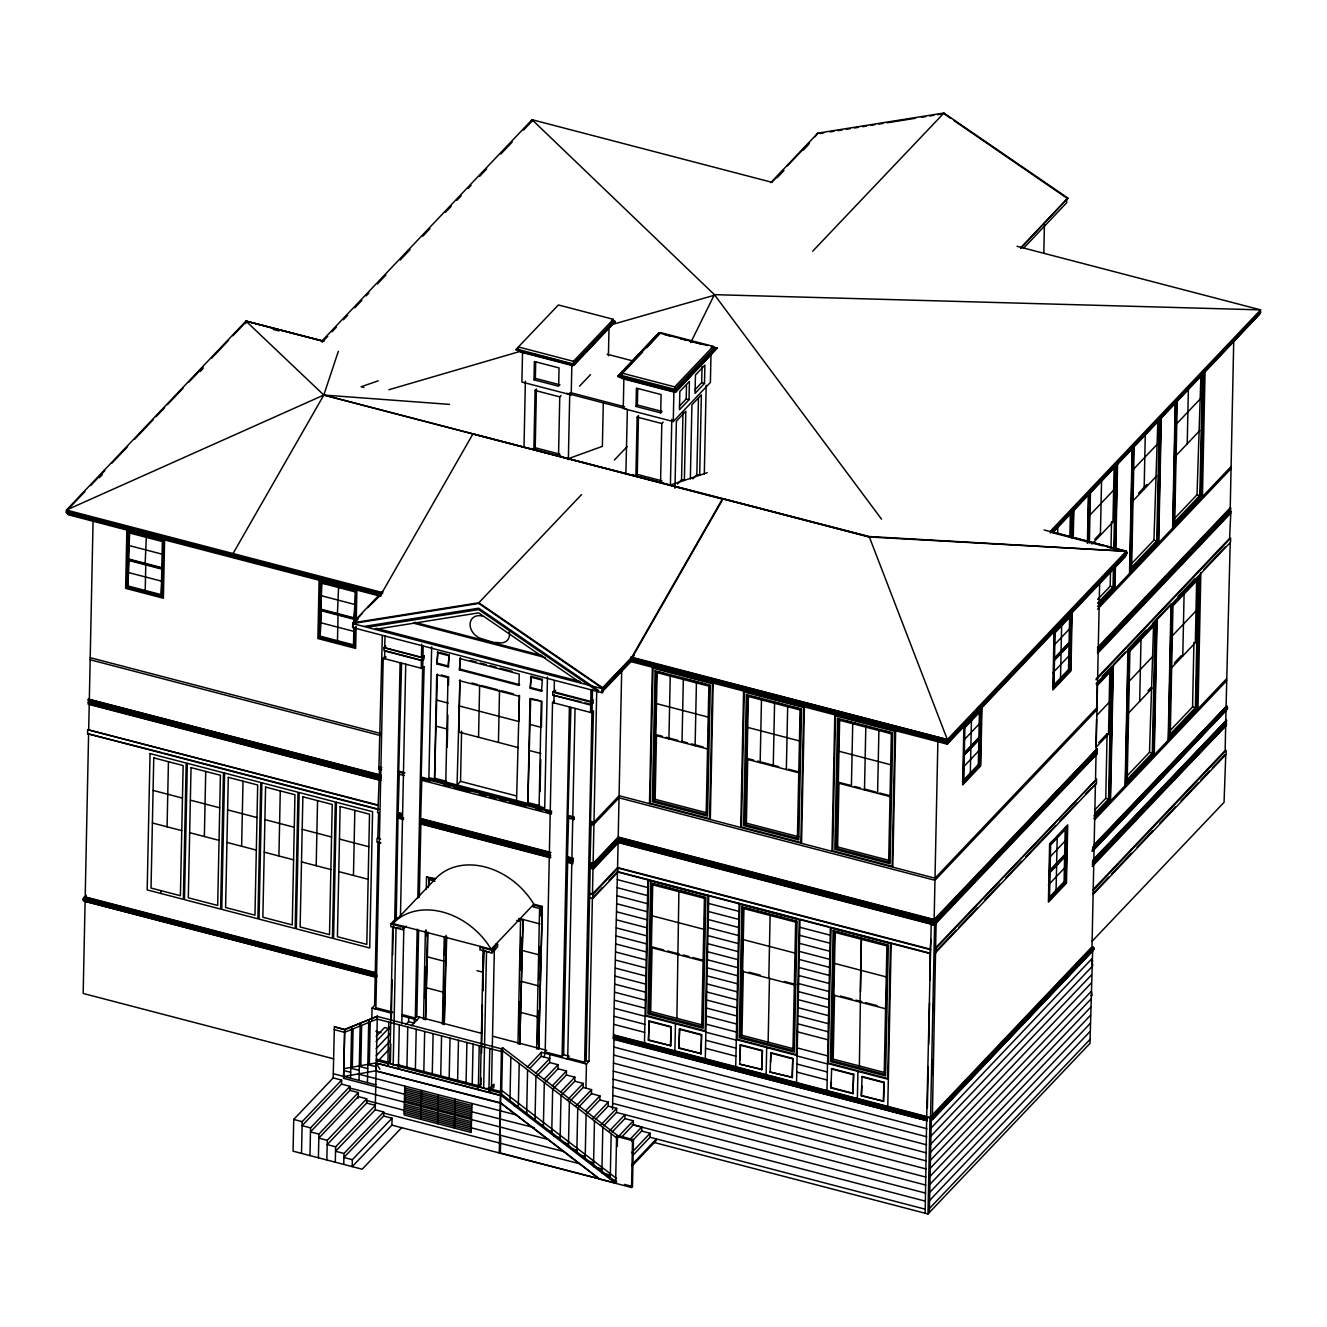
<?xml version="1.0" encoding="UTF-8"?>
<svg xmlns="http://www.w3.org/2000/svg" width="1327" height="1327" viewBox="0 0 1327 1327"><rect width="100%" height="100%" fill="white"/><g stroke="black" fill="none" stroke-linecap="round" stroke-linejoin="round"><path stroke-width="1.5" d="M676.886 1018.323L678.91 890.765M859.365 1065.946L860.377 1002.167M860.543 991.883L861.389 938.388L853.908 936.447M632.697 656.268L602.74 687.817L602.624 692.843L352.617 627.571L352.717 622.844L382.674 591.311M1020.762 248.365L1067.853 198.088L943.945 113.027L817.83 133.131L815.043 136.747M66.383 511.111L381.396 593.335L381.38 594.678L66.35 512.438L66.383 511.111L84.878 491.62M380.069 595.292L67.412 513.682L67.445 512.338L66.35 512.438M68.324 513.416L68.291 514.76L380.783 596.321M376.968 976.639L83.054 899.922L86.255 895.244M375.325 977.12L84.065 901.083L84.099 899.756M84.132 898.412L84.497 896.704L375.757 972.741M378.029 809.52L87.582 733.698L87.665 729.668L378.427 805.124M380.65 780.525L88.196 704.189L88.229 702.514L380.998 778.485M380.716 777.207L88.262 700.855L88.295 699.163L381.081 775.134M85.11 900.917L83.17 993.459L333.575 1058.813M85.193 896.903L88.61 733.532M88.693 729.502L89.241 704.023L380.965 780.176M89.274 702.348L89.307 700.689M89.34 698.997L93.072 521.096M127.873 586.849L129.001 532.84L162.375 541.549L161.231 595.558L127.873 586.849L129.101 559.662L162.458 568.371L161.231 595.558M162.558 563.992L161.794 568.553L128.437 559.845L129.681 532.127M145.224 590.498L145.788 564.025L145.107 564.721M146.368 536.49L145.124 564.207M160.832 893.469L160.882 890.633M164.415 721.954L164.498 718.604M167.086 826.804L168.446 761.715M204.358 836.524L205.718 771.435M245.694 323.606L245.727 322.262L232.922 335.748M241.63 846.261L243.007 781.172M278.919 855.981L280.279 790.892M375.242 1109.787L383.702 1111.993L343.992 1153.462L335.532 1151.255L375.242 1109.787L377.332 1016.25L344.705 1029.503L334.371 1026.799L333.177 1077.906L293.731 1119.441L293.068 1151.172L362.188 1169.22L401.65 1127.685M301.511 1153.379L302.174 1121.647L341.62 1080.112L333.177 1077.906M353.878 627.422L353.496 645.751L320.139 637.026L321.267 583.034L327.504 583.764M309.971 1155.585L310.551 1127.867L349.996 1086.332L341.537 1084.126L302.092 1125.661L310.551 1127.867M316.191 865.718L317.551 800.629M320.139 637.026L321.366 609.856L354.724 618.564L354.657 622.263M354.989 606.456L354.06 618.747L320.703 610.038L321.947 582.321M318.414 1157.791L318.911 1134.104L358.356 1092.569L349.913 1090.363L310.452 1131.898L318.911 1134.104M337.489 640.676L338.053 614.202L337.373 614.915M326.857 1159.997L327.271 1140.324L366.716 1098.789L358.273 1096.583L318.828 1138.118L327.271 1140.324M335.3 1162.203L335.631 1146.81L375.342 1105.341L366.634 1103.069L327.188 1144.604L335.631 1146.81M341.537 1084.126L341.62 1080.112M404.602 1094.244L343.527 1078.304L344.705 1029.503L343.71 1076.446M353.413 627.787L352.667 624.901L358.141 619.145M353.977 623.342L355.304 591.029M354.292 639.249L354.541 627.82M343.759 1164.409L343.992 1153.462M355.055 627.074L354.641 647.161L318.944 637.839L320.122 581.624L355.818 590.93L355.188 621.053M356.117 626.344L355.653 648.405L317.899 638.552L319.11 580.363L356.863 590.216L356.2 622.33M353.463 875.455L354.84 810.366M349.913 1090.363L349.996 1086.332M350.544 1078.221L351.638 1026.683M352.285 1067.173L353.082 1028.84M352.352 1159.682L352.202 1166.615L391.913 1125.147L392.062 1118.213L383.619 1116.024L343.892 1157.476L352.352 1159.682L392.062 1118.213M358.24 1098.325L358.356 1092.569M359.003 1080.427L360.198 1023.217M360.811 1065.647L361.641 1025.356M366.634 1103.069L366.716 1098.789M367.446 1082.633L368.757 1019.733M369.337 1064.121L370.216 1021.89M371.792 1020.413L372.058 1008.089L374.596 1005.418L378.013 842.048L380.832 842.778M381.695 769.743L378.875 769.013L382.325 635.733M374.877 1008.819L375.889 1007.757L383.204 658.325L384.73 656.732L386.124 657.097M385.825 645.967L384.067 647.825L384.001 650.761L422.285 660.746L424.059 658.889L424.109 655.953L421.455 657.263L421.721 644.093M391.913 1125.147L599.539 1178.907L500.661 1102.837L375.889 1070.939L376.055 1063.06L500.495 1095.322M384.614 658.69L384.78 650.628L422.533 660.481M384.598 647.974L385.095 635.782M383.619 1116.024L383.702 1111.993M387.849 1065.913L388.761 1022.105M397.967 918.251L396.557 917.886L390.818 923.924L390.768 926.611L402.728 929.729L406.178 926.113M389.873 1062.098L392.692 927.523M399.029 1064.47A5.855 3.002 1.2 0 1 391.896 1064.171A5.855 3.002 1.2 0 1 390.437 1060.572L390.785 1044.017M391.299 1019.169L392.128 979.84M392.643 954.992L393.256 926.014M394.683 921.187L400.107 662.737M404.271 775.582L398.631 774.105L401.583 663.168M403.64 819.505L398 818.046L398.415 814.33L402.164 815.309M401.832 815.674L398.067 814.695L399.261 773.442L398.631 774.105M393.19 1064.619L396.043 927.988L393.737 926.943M396.242 918.234L398 818.046M400.455 916.459L405.73 664.197M398.399 1068.683L399.327 1024.859M402.728 929.729L403.458 926.346M401.816 1023.996L403.806 928.767M404.768 1086.183L404.154 1114.962L471.218 1132.478L471.815 1103.699M406.941 1067.09L407.771 1027.065M405.763 1024.626L408.583 1021.657L408.666 1017.643M421.389 660.183L421.223 668.244L422.732 666.652L422.915 658.59M422.285 660.746L422.334 657.827L424.109 655.953M417.176 929.132L415.301 1018.041L402.164 1014.608M417.823 898.114L422.633 668.609L424.142 667.017L422.732 666.652M422.965 655.654L423.164 646.249M545.696 811.66L551.684 813.219L550.97 813.982L421.074 780.077L424.142 667.017M415.384 1069.297L416.214 1029.271M550.423 857.823L420.526 823.918L420.593 820.567L550.489 854.472M420.593 820.567L421.787 779.314L421.074 780.077M408.583 1021.657L414.206 1023.134L414.289 1019.103L416.827 1016.449L418.635 930.26M419.315 897.434L420.875 823.569L550.755 857.474M420.924 1119.341L421.522 1090.562M428.04 932.101L425.552 1019.6L423.545 1019.086L425.403 930.592M426.266 889.438L426.514 877.081L435.638 878.59A66.433 51.72 43.5 0 1 533.852 904.218L542.312 906.424L538.662 1049.126L536.655 1048.612L539.591 908.514L533.139 906.839L533.819 906.125M431.657 646.83L428.903 777.639L544.717 807.861L547.47 677.069M424.657 997.788L425.303 966.919M425.95 936.049L426.067 929.879M423.827 1071.503L424.673 1031.477M425.552 1019.6L427.377 932.815M428.322 887.564L429.168 878.806L429.036 884.844M436.948 663.964L437.86 651.972L436.948 663.964L448.211 666.9L449.123 654.908L448.211 666.9M435.223 778.402L446.486 781.338L445.806 782.051L447.995 677.682L436.732 674.746L434.543 779.115L437.396 674.033M432.27 1073.709L433.116 1033.683M437.694 1123.72L438.292 1094.941M447.199 747.217L447.863 715.104M448.493 684.997L448.659 676.969L441.161 675.012M440.73 1075.915L441.559 1035.889M444.263 937.227L442.455 1024.013L444.23 1024.477L446.718 936.713M443.201 1019.169L443.898 986.11M444.545 955.108L444.943 936.514M444.23 1024.477L446.088 935.353M449.173 1078.121L450.019 1038.096M518.326 747.615L458.843 732.089L459.938 679.905L457.069 784.987L460.535 781.354L461.58 731.16M459.474 669.853L460.386 657.86L459.474 669.853L518.973 685.379L519.653 684.666L460.154 669.14M454.448 1128.099L455.061 1099.32M457.616 1080.327L458.462 1040.302M466.076 1082.533L466.905 1042.508M478.549 737.231L479.644 685.047M472.23 1084.142L473.075 1044.117M480.556 946.466L479.827 949.85L491.803 952.985L497.525 946.931L497.592 944.26L496.182 943.895M478.317 1089.533L479.229 1045.726M480.341 1085.702L483.21 949.07M482.381 1004.854L481.767 1033.401L444.893 1023.764M482.68 990.589L483.824 950.149M489.796 1048.479L488.883 1092.287L493.943 1086.962L493.992 1084.275L488.933 1089.616L478.367 1086.846L480.905 1084.192L481.037 1077.972M481.552 1053.14L482.381 1013.795M482.862 991.037L483.675 951.691M483.658 1088.223L486.511 951.608L484.554 950.762M491.803 952.985L491.853 950.298L497.592 944.26M498.438 742.423L499.533 690.239M491.471 1086.946L494.324 950.314A5.855 3.002 1.2 0 0 494.573 948.025M502.568 1047.667L501.589 1094.161L616.541 1182.34L615.612 1183.319L500.661 1095.14L500.495 1103.019L599.373 1179.073L631.536 1187.483L632.465 1186.504L633.443 1139.644L617.519 1135.481L502.568 1047.667L501.473 1048.828L499.284 1153.18L500.379 1152.018L500.677 1137.521M500.661 1102.837L499.615 1152.815L615.778 1183.137M520.499 350.66L520.466 352.003L572.601 365.605L580.861 356.913M522.556 351.655L521.909 382.043L571.224 394.915L571.854 364.527M509.95 1100.581L510.862 1057.088M516.568 800.513L519.421 695.431L518.874 721.523L459.391 705.997M518.973 685.379L519.205 674.099L459.723 658.557M523.999 447.232L525.376 381.181M518.824 1034.728L519.52 1001.57M520.167 970.468L520.864 937.31M518.31 1107L519.222 1063.474M519.753 1044.2L523.02 919.495L519.753 1044.2L517.978 1043.735L520.532 921.436L516.651 920.424M534.001 379.804L534.383 361.491L559.049 367.927L558.667 386.24L534.001 379.804L535.345 378.394L535.693 361.956M535.096 390.453L533.869 449.173L535.212 447.746L536.44 389.043L535.096 390.453L559.762 396.889L561.105 395.479M530.02 699.08L527.831 803.465L530.684 698.384L530.02 699.08L541.947 701.319L541.399 727.412L530.137 724.476M530.236 688.315L531.148 676.322L542.411 679.258L541.499 691.251L530.236 688.315L531.148 676.322M526.67 1113.403L527.582 1069.861M539.094 806.401L541.283 702.033M540.056 791.638L540.736 759.525M535.03 1119.822L535.942 1076.247M537.418 1043.768L538.098 1010.693M538.745 979.708L539.442 946.632M540.089 915.862L540.255 907.817M538.662 1049.126L542.312 906.424M529.921 1068.268L541.283 1056.309L541.383 1052.278L586.434 1064.038L588.956 1061.368L592.389 897.997L602.143 887.73M544.103 1057.038L545.198 1051.946L552.53 702.514L554.039 700.921M543.39 1126.225L544.302 1082.633M591.013 689.526L590.764 701.452L592.987 700.042L592.937 702.962L590.913 705.101L552.712 695.132L552.778 692.196L555.681 690.289L554.155 691.898L554.404 680.602M550.97 813.982L551.02 811.892L421.123 777.987M559.762 396.889L558.534 455.609L559.878 454.199L535.212 447.746M553.923 702.879L554.105 694.834M536.871 1075.998L549.66 1062.529L549.826 1054.484M551.75 1132.644L552.662 1089.019M568.354 459.59L569.764 392.792M545.231 1082.218L558.02 1068.766L558.103 1064.735L549.66 1062.529M572.601 365.605L572.617 364.261M573.446 361.326L518.492 346.977L518.409 351.008L573.364 365.34L573.446 361.326L613.339 319.309L558.402 304.961L515.656 349.814L574.11 365.074L615.38 321.516L611.482 320.487L615.38 321.648M560.11 1139.064L561.022 1095.405M569.416 706.926L562.101 1056.358L545.198 1051.946M574.209 819.107L567.906 818.344L570.892 707.374M572.949 863.711L567.326 862.235L567.359 860.559L567.724 858.536L573.364 859.996M573.032 860.36L567.392 858.884L568.586 817.631L567.906 818.344M561.089 1057.42L563.627 1054.766L567.657 861.886L571.406 862.865M553.591 1088.455L566.38 1074.986L566.463 1070.972L558.02 1068.766M566.712 1058.896L567.724 1057.835L575.055 708.402M573.546 819.821L574.259 817.017L568.636 815.541M568.47 1145.466L569.383 1101.792M561.951 1094.675L574.74 1081.223L574.823 1077.192L566.38 1074.986M576.83 1151.886L577.743 1108.178M590.913 705.101L590.963 702.165L592.987 700.042M570.328 1100.912L583.117 1087.443L583.2 1083.429L574.74 1081.223M592.937 702.962L590.714 704.388L590.532 712.45L592.058 710.841L593.468 711.206L591.942 712.815L584.626 1062.23L567.724 1057.835M592.058 710.841L592.224 702.779M592.29 699.86L592.489 689.924M1096.981 709.696L934.971 880.282L619.029 797.826L593.252 824.963L590.432 824.233L593.468 711.206M618.2 871.756L592.754 898.545L589.238 897.616L589.652 893.237L593.169 894.166M618.813 842.247L593.368 869.036L589.851 868.123L590.25 864.408L593.783 865.337M618.88 838.896L593.434 865.685L589.918 864.773L591.112 823.52L593.932 824.249L593.103 863.462L618.216 837.038L621.716 669.405M583.615 1063.309L586.152 1060.638L590.183 867.758L593.7 868.687M585.92 1088.173L586.434 1064.038M585.19 1158.289L586.103 1114.564M593.252 824.963L593.302 822.873L619.079 795.719L935.004 878.192L1097.014 707.606M593.003 868.505L592.472 893.983L617.569 867.543L618.1 842.064L931.222 923.791L926.677 1117.201L930.542 1118.213L932.4 1116.256L936.099 923.293M593.069 865.138L593.036 866.83L618.133 840.389L618.183 838.714L594.463 863.678M596.702 691.682L593.982 822.159L591.162 821.43M592.754 898.545L592.837 894.514L618.282 867.725M593.368 869.036L593.401 867.36L618.846 840.572M593.434 865.685L593.468 864.01L618.913 837.221M603.287 403.458L602.375 446.353L568.288 458.711M578.688 1107.133L591.477 1093.68L591.56 1089.649L583.117 1087.443M601.612 690.886L601.579 692.561L630.955 661.626L631.005 658.938L632.067 659.22L601.612 690.886L611.399 680.685M608.429 355.752L609.027 327.387M593.501 1166.715L594.463 1120.95M613.339 319.309L613.256 323.324L573.364 365.34M587.048 1113.37L599.837 1099.901L599.92 1095.886L591.477 1093.68M711.488 346.579L717.343 348.105L676.156 391.714L617.702 376.453L658.872 332.845L707.59 345.567M601.877 1172.935L602.823 1127.336M619.792 375.856L619.759 377.449L675.393 391.979L691.035 375.508M621.832 377.117L621.799 378.46L674.63 392.245L680.336 386.24M713.146 350.394L713.229 346.364L660.398 332.579L621.915 373.086L621.865 375.524L674.697 389.309L713.18 348.802M595.408 1119.59L608.197 1106.137L608.28 1102.107L599.837 1099.901M623.889 378.112L623.259 408.5L673.27 421.555L710.393 382.458L710.99 354.093M610.238 1179.172L611.183 1133.722M927.125 1119.358L926.445 1120.071L613.339 1038.328L617.486 871.574L798.008 918.699M927.092 1120.701L613.638 1039.323L613.339 1038.328M612.51 1109.372L613.986 1038.958L925.101 1120.17M627.372 409.91L625.863 473.673M608.197 1106.137L616.657 1108.344L616.557 1112.358L603.768 1125.827M615.612 1183.319L616.591 1136.459L617.519 1135.481L617.287 1146.511M636.031 406.444L636.413 388.114L661.095 394.567L660.713 412.879L636.031 406.444L637.391 405.017L637.723 388.745M631.254 660.581L631.453 659.055L947.909 741.893M631.453 659.055L631.42 660.398L602.043 691.002M637.142 417.093L635.898 475.812L637.259 474.386L638.486 415.666L637.142 417.093L661.808 423.529L663.152 422.102M612.145 1132.047L624.934 1118.595L625.017 1114.564L609.375 1131.019M631.536 1187.483L632.515 1140.623L616.591 1136.459M621.932 1136.791L633.294 1124.815L633.377 1120.801L624.934 1118.595M631.702 1141.519L641.654 1131.052L641.737 1127.021L633.294 1124.815M658.872 332.845L617.702 376.453M644.474 1042.873L647.908 879.502M649.484 803.664L652.353 667.348L713.163 683.223L710.31 819.539M659.619 333.923L646.813 347.657M648.455 1040.318L649.185 1020.944L671.147 1026.667L670.749 1045.693L648.455 1040.318L649.185 1020.944M649.351 1012.899L650.711 1011.489L703.078 1025.157L701.734 1026.584L649.351 1012.899L652.038 884.645L704.421 898.313L705.101 897.599L704.637 919.495M708.867 686.142L706.18 814.413L653.796 800.745L656.483 672.474L708.867 686.142L709.53 685.429M661.808 423.529L660.564 482.248L661.924 480.822L637.259 474.386M703.973 951.343L703.758 961.295L651.375 947.627L652.718 883.931M708.203 749.141L655.82 735.473L657.164 671.761M650.711 1011.489L652.055 946.914L663.699 949.966M653.796 800.745L655.14 799.318L656.5 734.76L662.322 736.269M632.962 1155.22L650.014 1137.272L650.097 1133.258L641.654 1131.052M671.794 419.398L670.417 485.035L707.225 472.677M673.27 421.555L673.9 391.166M674.63 392.245L674.663 390.901M674.697 389.309L674.746 386.87L713.229 346.364M675.393 391.979L675.426 390.387M668.924 738.89L670.251 675.178M676.156 391.714L617.702 376.204M674.979 488.319L676.388 421.14L685.827 411.188L684.384 480.407M677.516 483.94L681.564 479.661L682.974 412.481M670.417 1046.041L671.147 1026.667M679.374 406.178L686.208 398.979L686.507 384.73M674.896 1050.818L675.46 1023.764M689.028 399.709L689.41 381.38L679.839 391.465L679.457 409.794L689.028 399.709L686.208 398.979M682.012 742.307L683.355 678.595L696.443 682.012L695.116 745.724M690.355 479.08L691.914 404.801L701.353 394.849L699.677 475.315L696.857 474.585L692.81 478.848M678.86 1048.247L679.606 1028.873L701.568 1034.612L701.17 1053.638L678.86 1048.247L679.606 1028.873M696.857 474.585L698.45 398.249M694.933 389.79L701.684 382.674L702.033 366.401M704.504 383.42L704.886 365.091L695.448 375.043L695.049 393.373L704.504 383.42L701.684 382.674M704.322 473.988L706.18 385.245M642.533 352.153L619.775 376.105L675.426 390.636L715.253 348.454M700.822 1053.986L701.568 1034.612M701.734 1026.584L704.421 898.313M708.585 731.227L709.282 697.372M717.343 348.105L711.488 346.828M705.3 1058.764L708.734 895.393M735.722 1066.692L739.139 903.322M740.731 827.484L743.584 691.168L804.411 707.042L801.558 843.358M739.686 1064.138L740.416 1044.747L762.395 1050.486L761.997 1069.512L739.686 1064.138L761.997 1069.512M740.101 1059.974L740.416 1044.747M740.599 1036.719L741.942 1035.292L794.326 1048.977L792.965 1050.387L740.599 1036.719L743.286 908.448L795.653 922.116L796.333 921.419L796.2 927.391M745.044 824.565L746.388 823.138L798.771 836.806L797.411 838.233L745.044 824.565L747.731 696.293L800.098 709.962L800.778 709.248L800.148 739.106M784.456 981.482L795.669 984.402L795.006 985.115L742.622 971.447L743.949 907.734M799.517 768.98L799.435 772.961L747.068 759.276L748.395 695.58M741.942 1035.292L743.302 970.734L742.622 971.447M746.388 823.138L747.731 758.58L753.554 760.089M760.155 762.693L761.499 698.997L755.876 697.538M761.648 1069.861L762.395 1050.486M766.127 1074.638L766.691 1047.584M768.814 978.281L770.141 914.585M773.259 766.127L774.586 702.414L782.067 704.372M768.134 1042.143L769.478 977.568M770.108 1072.067L770.838 1052.693L792.8 1058.432L792.401 1077.441L770.108 1072.067L792.401 1077.441M770.639 1062.197L770.838 1052.693M786.347 769.544L787.691 705.831M792.07 1077.806L792.8 1058.432M792.965 1050.387L795.653 922.116M797.411 838.233L800.098 709.962M795.006 985.115L795.537 959.239M796.548 1082.567L799.965 919.196L828.479 926.644M826.953 1090.512L830.387 927.142L889.239 942.502M831.963 851.287L834.816 714.971L895.642 730.862L892.789 867.178M830.934 1087.941L831.664 1068.567L853.626 1074.306L852.896 1093.68L830.934 1087.941L831.382 1081.887M831.83 1060.538L834.517 932.267L886.9 945.935L884.213 1074.207L831.83 1060.538L833.174 1059.112L834.534 994.553L833.854 995.267L886.237 1008.935M836.275 848.368L837.619 846.958L890.002 860.626L888.659 862.052L836.275 848.368L838.963 720.097L891.346 733.781L892.009 733.068L891.727 747.001M833.854 995.267L835.197 931.554M879.718 793.015L891.362 796.067L890.682 796.764L838.299 783.096L839.643 719.4M837.619 846.958L838.979 782.383L850.624 785.418M851.403 786.513L852.73 722.817M852.896 1093.68L853.626 1074.306M857.375 1098.457L857.939 1071.403M860.045 1002.101L861.389 938.388M864.491 789.93L865.834 726.234M861.339 1095.886L862.069 1076.512L884.047 1082.235L883.649 1101.261L861.339 1095.886L861.87 1086.017M877.595 793.347L878.922 729.651M883.301 1101.626L884.047 1082.235M888.659 862.052L891.346 733.781M886.453 998.982L887.116 967.134M890.682 796.764L891.097 776.859M887.78 1106.386L891.197 943.016L928.635 952.786M926.445 1120.071L927.158 1118.014M926.76 1121.05L926.793 1119.706L615.662 1038.494M925.168 1213.243L926.677 1117.201M927.357 1108.393L928.22 1067.041M928.701 1044.299L929.563 1002.93M930.045 980.189L930.094 953.831M930.177 949.817L930.891 939.483M653.929 1142.431L927.971 1213.973L929.995 1117.4L932.4 1116.256M937.874 741.511L934.142 919.495L1097.197 748.743L1097.164 750.418L934.473 921.718L618.548 839.261L618.581 837.569L934.507 920.042L1097.197 748.743M930.542 1118.213L934.59 925.334L936.447 923.393M1097.13 752.094L934.44 923.393L934.407 925.068L1097.097 753.786L1097.13 752.094L934.075 922.862L934.108 921.187L1097.164 750.418M934.473 921.718L934.507 920.042M929.331 1212.546L931.355 1115.99M932.217 1074.621L932.516 1060.157M933.561 1010.527L933.826 998.12M935.917 948.871L934.855 948.589L935.137 934.871M931.272 1120.005L1093.697 949.518M932.699 1119.043L932.732 1117.699L1094.062 947.826L1094.029 949.17L932.699 1119.043L931.289 1118.661M630.955 661.626L947.246 744.182L947.262 742.838M947.694 740.814L631.669 658.325L631.635 659.668L947.66 742.158L947.694 740.814L1126.872 552.148L1106.851 546.923M963.866 726.748L962.656 784.92L980.753 765.861L981.963 707.689M964.298 755.245L980.288 738.409L978.895 738.044L978.331 764.518L962.34 781.354L963.75 781.736L964.878 727.727L980.869 710.874L979.459 710.509L976.805 713.329M970.336 772.944L970.883 746.471L972.293 746.836M971.464 718.935L970.9 745.94L972.309 746.305M964.231 752.956L978.895 737.513L979.459 710.509M963.75 781.736L979.741 764.883L980.869 710.874M1043.818 253.308L1044.432 224.329M1054.053 631.785L1052.842 689.957L1070.939 670.898L1072.166 612.726M1053.937 686.756L1055.065 632.763L1071.071 615.91L1069.927 669.919L1053.937 686.756L1052.527 686.391L1068.517 669.554L1069.081 643.081L1070.491 643.446L1054.484 660.282M1057.652 533.504L1057.835 525.542M1066.775 198.668L1066.692 202.699L1023.449 248.348M1056.076 890.135L1056.64 863.661L1058.05 864.026M1057.221 836.126L1056.657 863.131L1058.05 863.495M1060.522 677.981L1061.086 651.507L1062.496 651.872M1061.666 623.972L1061.086 650.976L1062.496 651.341M1069.877 536.208L1070.375 512.322M1049.425 897.152L1064.088 881.725L1064.602 857.093M1064.652 854.721L1066.062 855.086L1050.055 871.922L1048.645 871.557L1064.652 854.721L1065.216 827.716L1066.626 828.081L1065.481 882.09L1049.491 898.926L1050.619 844.917L1066.626 828.081M1054.434 657.993L1069.098 642.55L1069.662 615.546M1071.271 537.817L1071.834 510.928M1071.934 537.452L1072.498 510.845M1072.896 538.447L1073.493 509.817M1073.244 537.8L1073.858 508.888M1087.394 543.108L1088.439 493.544M1087.725 542.843L1088.754 493.76M1088.737 541.764L1089.766 492.665M1089.367 543.025L1090.462 491.305M1096.55 719.516L1095.953 747.383L1108.509 734.163L1109.853 670.467M1096.749 709.563L1097.296 683.687M1100.398 535.229L1101.576 479.478M932.765 1114.481L1092.005 946.831L1095.438 783.461M1095.521 779.43L1096.052 753.952M1096.085 752.276L1096.119 750.601M1096.152 748.926L1099.668 581.276M1093 949.336L1092.967 950.679L931.969 1120.187M1093.017 947.992L1093.05 946.649L932.052 1116.173L932.018 1117.516L1093.73 948.175M1096.55 779.264L935.568 948.772L935.469 952.803L1096.467 783.278L1096.55 779.264L934.855 948.589M1094.593 810.117L1105.756 798.356L1107.1 733.798L1108.509 734.163M1097.645 599.422L1110.201 586.202L1110.5 572.07M1110.998 547.869L1111.545 521.627M1114.133 466.258L1112.955 522.009L1092.038 544.037M1094.626 813.783L1108.576 799.103L1111.263 670.832L1097.313 685.512M1097.661 603.088L1113.021 586.932L1113.403 568.321M1113.801 549.693L1115.576 464.865M1114.133 565.053L1113.668 587.562L1098.341 603.702M1114.481 548.681L1116.239 464.798M1113.021 665.69L1110.185 800.679L1094.526 817.167M1115.095 566.015L1114.63 588.508L1097.545 606.505M1115.443 549.66L1117.251 463.753M1110.517 800.994L1113.37 664.678L1125.296 652.104M1114.962 588.823L1115.476 564.041M1115.775 549.577L1117.599 462.841M1125.478 555.2L1125.445 556.544L947.246 744.182M1004.257 682.095L947.561 741.793L947.544 743.137L1126.125 555.101L1126.159 553.757M947.66 742.158L1126.839 553.492L1126.872 552.148M1125.097 785.634L1127.95 649.318L1145.997 630.308M1129.542 573.48L1132.18 447.481M1128.265 649.633L1125.445 784.605L1153.926 754.615L1156.762 619.643M1132.495 447.697L1129.891 572.451L1158.371 542.444L1160.992 417.706M1133.507 446.602L1130.936 569.366L1157.409 541.499L1159.98 418.735M1129.891 651.209L1127.204 779.48L1152.317 753.039L1155.004 624.768L1129.891 651.209L1128.481 650.844M1134.203 445.258L1131.649 567.309L1156.762 540.869L1159.317 418.818M1139.694 701.319L1141.038 637.623M1144.139 489.165L1145.267 435.405M1125.777 777.274L1149.497 752.309L1153.545 626.394M1131.616 563.643L1153.943 540.139L1157.874 420.195M1154.258 754.93L1157.111 618.614M1158.703 542.76L1161.341 416.778M1168.175 740.267L1171.028 603.951L1152.947 622.993M1172.62 528.113L1175.258 402.114M1171.359 604.266L1168.523 739.255L1197.004 709.248L1199.84 574.276M1175.589 402.33L1172.968 527.084L1201.449 497.094L1204.07 372.34M1176.634 399.195L1174.03 523.999L1200.487 496.149L1203.091 371.328M1177.281 399.891L1174.727 521.959L1199.84 495.518L1202.395 373.451M1182.788 655.969L1184.082 594.247M1187.234 443.799L1188.395 388.065M1170.248 730.447L1192.575 706.943L1193.935 642.384M1173.3 519.753L1197.02 494.772L1200.952 374.844M1196.672 579.036L1195.345 642.749L1171.625 667.713M1195.395 707.673L1198.082 579.401L1172.968 605.842L1170.281 734.113L1195.395 707.673L1192.575 706.943M1197.999 708.867L1200.852 572.551M1202.444 496.696L1205.082 370.714M1225.766 754.731L1224.058 802.321L1092.038 941.324M1093.116 889.538L1225.153 750.518L1225.999 709.779L1227.442 708.8L1227.458 707.457L1226.048 707.092M1226.032 708.436L1230.212 542.561M1096.152 678.86L1229.598 538.364L1230.859 511.393L1097.446 650.943M1230.162 511.21L1230.229 507.843L1097.512 647.576M1230.229 507.843L1233.745 340.21M1092.254 866.465L1226.38 725.222L1226.413 723.547L1093 863.097M1092.32 863.114L1226.463 721.871L1226.496 720.196L1093.066 859.747M1094.062 844.768L1226.795 705.931L1226.762 707.274L1092.619 848.517M1260.451 312.79L1052.693 532.177M233.054 553.541L323.805 395.048L338.335 351.323M690.72 342.615L714.39 294.66L1260.617 309.871L1050.204 531.397L1126.241 551.252L947.362 739.603L631.038 657.611L632.1 657.877L602.707 688.813L352.7 623.557L362.271 613.472M631.785 657.23L722.568 498.687L869.351 536.987L1126.241 551.252L1044.067 529.987M632.1 657.711L722.85 499.201L323.805 395.048L245.926 321.084L66.45 510.049L382.176 592.472L472.926 433.962L869.251 536.523L1126.241 551.252M930.924 1136.111L1092.652 965.94L1092.685 964.265L1091.64 964.43M90.584 485.632L104.816 470.637M111.932 463.14L127.591 446.652M134.707 439.171L153.202 419.68M156.055 416.678L164.598 407.688M167.434 404.685L183.093 388.214M188.799 382.209L203.031 367.231M211.574 358.24L228.642 340.243M99.326 477.72L102.179 474.734M200.228 371.477L203.064 368.491M67.412 513.682L380.816 594.994M324.02 341.288L245.926 321.084L321.997 340.873L532.061 119.695L771.999 182.33M322.113 342.2L327.786 336.229M332.049 331.75L336.295 327.271M343.394 319.79L347.641 315.312M354.74 307.847L361.823 300.383M366.086 295.904L368.923 292.919M377.432 283.945L385.941 274.988M400.124 260.059L410.06 249.592M422.832 236.156L429.915 228.692M445.524 212.254L451.197 206.282M456.87 200.311L461.132 195.832M468.215 188.368L471.052 185.382M479.561 176.408L486.661 168.944M500.843 154.015L512.189 142.055M523.535 130.112L532.044 121.155M129.101 559.662L128.42 560.376L161.794 569.084L162.458 568.371M88.262 700.855L381.031 776.842M87.582 733.698L161.794 752.625M321.366 609.856L320.686 610.553L354.06 619.261L354.724 618.564M591.908 343.975L594.662 341.072M573.38 363.863L613.29 321.847M613.29 321.98L573.38 363.996L518.442 349.532M590.498 346.762L609.773 326.459M337.39 614.384L338.617 586.667L331.203 584.743M83.054 899.922L86.222 896.588M84.065 901.083L375.674 976.755M770.738 182.695L817.83 133.131M367.728 607.716L382.873 592.821M772.082 181.981L783.162 170.304M787.326 165.925L809.503 142.586M579.501 386.207L590.515 374.612M777.025 177.801L783.958 170.486M803.366 150.001L808.906 144.145M680.369 384.896L686.059 378.892M691.765 372.887L696.045 368.392M686.042 380.235L703.144 362.238M705.981 359.235L713.113 351.721M693.888 372.505L712.383 353.032M352.717 622.844L478.831 602.757L581.541 494.589M614.368 460.038L627.207 446.519M812.671 251.234L943.945 113.027M660.713 412.879L662.057 411.453L637.391 405.017M378.875 769.013L379.555 768.3L377.996 809.022M377.764 838.382L378.626 812.539L377.581 812.721L377.614 811.029L378.693 809.205L163.768 753.139M541.499 691.251L542.179 690.554L530.916 687.602M552.712 695.132L581.077 701.867M1020.778 247.668L1067.853 198.088M602.01 688.63L634.107 655.472M609.027 682.675L628.5 662.173M392.228 924.289L435.638 878.59M334.371 1026.799L344.572 1029.636L377.332 1016.25M426.846 957.613L427.526 956.9L444.429 961.312M333.392 1073.742L375.889 1084.839M343.71 1070.59L350.676 1072.233M376.155 1036.42L384.598 1027.529L389.723 1028.873M376.055 1041.579L390.105 1026.783M426.199 988.615L426.879 987.902L443.765 992.314L443.102 993.027M376.155 1048.629L390.204 1033.833M376.254 1055.695L390.304 1040.899M377.764 1061.268L390.403 1047.965M411.486 1025.754L419.647 1017.179M423.545 1019.086L424.225 1018.373L416.827 1016.449M533.852 904.218L491.123 949.22A66.433 51.72 43.5 0 0 392.908 923.575L492.533 949.585M375.889 1070.939L500.329 1103.201M379.87 1069.28L376.238 1062.894L343.759 1068.699M390.437 1060.572L387.899 1063.242L398.465 1065.996M594.396 867.029L618.1 842.064M521.693 951.21L522.374 950.497L539.276 954.909L538.596 955.606M609.126 880.382L617.486 871.574M521.047 982.196L521.727 981.482L538.629 985.895M520.4 1013.198L521.08 1012.484L537.966 1016.897L537.302 1017.61M502.502 1050.354L501.407 1051.515L377.15 1019.07L344.522 1032.323L334.188 1029.619M536.655 1048.612L537.319 1047.899L520.433 1043.486M501.639 1091.905L500.544 1093.05L488.917 1090.014M501.589 1094.161L500.329 1095.505L376.055 1063.06M527.167 1067.24L541.383 1052.278M535.527 1073.46L549.743 1058.515L541.283 1056.309M1050.204 532.857L1260.65 311.281L1260.617 312.625L1052.145 532.127M1051.283 532.343L1064.055 518.89M1066.891 515.904L1120.834 459.109M1123.67 456.123L1143.542 435.206M1149.215 429.235L1166.251 411.287M1169.087 408.301L1221.603 353.015M1224.439 350.013L1244.311 329.096M1249.984 323.125L1259.92 312.658M1053.323 532.127L1259.721 314.184M543.888 1079.697L558.103 1064.735M1088.522 516.585L1113.618 490.144M1132.263 470.538L1157.376 444.097M1176.734 423.695L1200.454 398.73M552.264 1085.917L566.463 1070.972M560.624 1092.154L574.823 1077.192M1094.808 539.26L1100.382 533.388M1138.549 493.196L1146.926 484.388M1132.976 500.909L1156.696 475.945M1174.677 457.019L1199.774 430.578M567.558 1099.884L583.2 1083.429M575.935 1106.104L591.56 1089.649M585.705 1110.832L599.92 1095.886M1008.52 677.616L1026.932 658.225M1029.769 655.239L1126.839 553.492M948.689 741.345L967.234 721.822M970.07 718.819L1021.408 664.777M1024.262 661.791L1042.79 642.268M1045.643 639.266L1096.965 585.224M1099.818 582.221L1118.346 562.714M1122.625 558.203L1126.125 555.101M966.139 724.542L963.468 727.362L964.878 727.727M1066.991 618.349L1053.655 632.398L1055.065 632.763M592.655 1118.561L608.28 1102.107M964.513 739.454L979.177 724.011M1054.716 644.491L1069.38 629.048M601.015 1124.798L616.657 1108.344M1098.292 606.373L1231.091 466.54M1097.611 609.143L1231.058 468.63M965.558 752.077L970.883 746.471M972.227 745.061L978.895 738.044M1055.745 657.114L1069.081 643.081M964.314 754.731L980.305 737.878L978.895 737.513M1054.501 659.768L1070.491 642.915L1069.098 642.55M962.622 767.852L978.613 751.016M1052.809 672.889L1068.816 656.052M617.752 1137.256L633.377 1120.801M630.375 1138.997L641.737 1127.021M1098.225 647.758L1230.942 508.025M1097.479 649.251L1230.195 509.518M1098.192 649.45L1230.892 509.717M1098.159 651.126L1230.859 511.393M1097.412 652.619L1170.198 575.984M1173.051 572.982L1230.129 512.885M1098.126 652.801L1230.826 513.068M631.635 1152.699L650.097 1133.258M632.199 1164.36L656.351 1138.931L656.318 1140.457L632.166 1165.886M1096.152 679.772L1230.627 538.181L1230.544 542.212L1096.069 683.803M1102.256 676.372L1111.976 666.137M1178.127 596.486L1195.179 578.539M1203.589 569.681L1225.418 546.691M1145.218 633.211L1148.004 630.275M1184.115 592.257L1188.295 587.861M1096.633 684.898L1111.96 668.775L1109.223 799.733L1093.896 815.856M1096.633 715.535L1109.173 702.315M1129.211 681.232L1152.931 656.251M1170.895 637.342L1196.009 610.901M1098.739 742.606L1107.1 733.798M1148.054 690.67L1150.841 687.734M1174.395 662.936L1181.378 655.604M1127.137 714.54L1152.251 688.099M935.386 923.111L975.196 881.194M978.049 878.209L1053.389 798.854M1056.242 795.868L1097.097 753.786M956.103 930.161L934.772 952.62L935.834 952.886M958.94 927.175L977.418 907.701M984.534 900.22L1000.176 883.749M1005.866 877.761L1021.508 861.306M1025.771 856.811L1055.629 825.377M1059.891 820.882L1076.943 802.918M1085.486 793.928L1096.467 783.278M1050.271 856.645L1064.934 841.218M1093.846 818.527L1226.646 678.694M1094.576 819.804L1226.612 680.801M1064.636 855.235L1048.645 872.088L1050.055 872.453L1066.045 855.616M1048.363 885.059L1064.37 868.223M1092.652 847.173L1226.795 705.931M1092.121 849.977L1227.458 707.457M1092.602 849.861L1226.729 708.618M1092.552 850.292L1101.078 841.318M1106.751 835.33L1123.787 817.399M1126.623 814.413L1157.857 781.52M1162.12 777.041L1179.156 759.11M1187.665 750.137L1201.864 735.191M1207.537 729.203L1224.589 711.272M1092.088 851.32L1227.442 708.8M1092.569 851.204L1226.712 709.962M1092.353 861.439L1226.496 720.196M1093.033 861.422L1226.463 721.871M1092.287 864.789L1226.413 723.547M1092.967 864.773L1154.324 800.164M1157.177 797.162L1226.38 725.222M1093.133 890.434L1226.181 750.352L1226.098 754.383L1093.05 894.464M1093.033 893.552L1108.659 877.114M1111.495 874.128L1131.367 853.195M1137.04 847.223L1152.665 830.785M1159.765 823.304L1175.374 806.866M1181.047 800.878L1198.082 782.947M1200.935 779.961L1209.444 770.987M1212.281 768.001L1225.07 754.549M935.535 1115.526L965.392 1084.076M968.229 1081.09L986.707 1061.633M993.823 1054.136L1009.465 1037.681M1015.155 1031.693L1030.797 1015.221M1035.06 1010.726L1064.918 979.293M1069.18 974.798L1086.232 956.833M931.09 1128.05L1091.756 958.89M1091.706 961.08L1092.751 960.914L1091.673 962.755M930.758 1144.156L1091.424 974.997M930.592 1152.201L1091.258 983.042M1090.993 995.615L1092.021 995.449L1091.408 991.236L930.426 1160.246M930.26 1168.291L1090.91 999.131M930.078 1176.336L1090.744 1007.176M929.912 1184.381L1090.578 1015.221M929.746 1192.426L1090.412 1023.266M929.58 1200.487L1090.247 1031.311M929.414 1208.532L1090.064 1039.373M927.971 1213.973L1089.981 1043.387L1092.635 951.028M615.595 676.322L630.988 660.282L947.71 742.954M494.324 950.314L492.018 951.542M66.45 510.049L323.805 395.048L449.554 404.387M378.228 380.832L361.077 386.754L363.88 387.501M388.877 389.74L521.859 350.892M611.183 324.8L715.452 294.942M343.593 1076.579L376.072 1070.756M819.854 133.496L823.918 132.849M830.022 131.887L834.086 131.24M838.15 130.593L842.23 129.93M846.294 129.283L850.358 128.636M854.422 127.989L858.503 127.342M862.567 126.695L866.631 126.048M870.694 125.401L874.775 124.755M878.839 124.108L882.903 123.461M886.967 122.814L915.448 118.269M921.552 117.29L925.616 116.643M929.696 115.996L933.76 115.349M937.824 114.703L941.888 114.056M352.7 623.557L478.815 603.453L602.723 688.514M363.863 626.46L478.732 608.197L598.643 690.521M367.148 627.323L478.699 609.591L598.344 691.715M400.522 928.187L396.043 927.988M531.082 120.724L533.006 120.608M488.983 951.907L486.511 951.608M1017.029 246.291L1260.617 309.871M664.727 334.62L670.566 336.146M680.303 338.7L686.159 340.226M690.057 341.238L701.751 344.29M711.272 347.657L715.253 348.702M1197.02 494.772L1199.84 495.518M607.202 354.226L633.145 360.994M621.915 373.086L674.746 386.87M532.525 353.795L538.546 355.371M542.544 356.416L558.584 360.596M562.598 361.657L570.61 363.747M535.345 378.394L560.011 384.83M1153.943 540.139L1156.762 540.869M570.676 392.676L624.553 406.742M566.646 393.306L626.51 408.932M245.926 321.084L321.947 340.923M273.146 329.428L279.018 330.954M1050.752 532.276L1102.837 545.878M1110.201 586.202L1113.021 586.932M681.564 479.661L684.301 480.374M531.049 448.443L561.354 456.355M633.095 475.083L663.384 482.978M323.805 395.048L869.351 536.987L947.362 739.603L630.723 656.948M1068.517 669.554L1069.927 669.919M1149.497 752.309L1152.317 753.039M69.435 512.869L379.671 593.832M131.539 532.625L144.51 536.008M148.209 536.971L153.783 538.43M321.267 583.034L354.624 591.742M659.038 672.258L664.645 673.718M698.317 682.509L705.798 684.45M791.423 706.81L798.904 708.767M847.124 721.341L858.337 724.277M867.692 726.715L873.315 728.175M882.671 730.63L890.152 732.57M978.331 764.518L979.741 764.883M1105.756 798.356L1108.576 799.103M129.399 545.629L162.757 554.338M321.665 595.823L355.022 604.531M414.837 622.33L542.03 655.538M413.394 623.143L545.414 657.595M129.117 559.131L162.475 567.84M321.383 609.325L354.74 618.034M580.081 681.514L376.072 628.268L375.027 629.38L478.649 612.875L581.027 683.156M656.5 703.609L708.867 717.293M747.731 727.428L800.115 741.096M838.963 751.248L891.346 764.916M439.735 652.469L447.249 654.427M470.305 660.448L476.26 661.991M480.225 663.036L486.18 664.578M490.144 665.623L496.082 667.166M500.047 668.211L511.957 671.313M437.197 652.685L448.46 655.621M530.468 677.035L541.731 679.971M128.835 572.634L162.193 581.342M321.101 622.827L354.458 631.536M384.847 647.692L422.6 657.562M553.276 691.666L591.477 701.635M384.067 647.825L422.334 657.827M552.778 692.196L590.963 702.165M437.628 663.251L448.891 666.204M584.925 702.879L591.411 704.571M128.553 586.136L161.911 594.844M320.819 636.33L354.176 645.038M383.204 658.325L422.633 668.609M552.53 702.514L591.942 712.815M471.765 682.99L477.67 684.533M481.635 685.578L497.542 689.725M501.523 690.77L513.449 693.872M532.558 698.865L540.072 700.822M459.258 680.618L518.757 696.144M666.204 737.281L677.832 740.333M681.713 741.345L687.535 742.855M691.417 743.866L703.061 746.902M757.435 761.101L778.783 766.674M788.47 769.212L800.115 772.248M854.505 786.447L860.311 787.956M864.192 788.968L875.837 792.003M436.848 700.125L448.128 703.061M1064.088 881.725L1065.481 882.09M436.301 726.217L447.581 729.153M529.589 750.568L540.852 753.504M655.14 799.318L707.523 812.987M90.203 657.678L380.667 733.499M90.17 659.768L380.617 735.589M460.535 781.354L516.054 795.835M528.494 802.752L539.774 805.688M399.311 771.352L404.951 772.812M421.837 777.224L551.733 811.129M378.925 766.906L381.745 767.653M398.681 772.015L404.304 773.475M567.956 816.254L573.579 817.731M590.482 822.126L593.302 822.873M423.794 779.845L429.782 781.404M443.782 785.053L449.77 786.629M453.768 787.674L469.758 791.837M479.744 794.442L485.748 796.018M489.746 797.063L495.734 798.622M499.732 799.667L505.72 801.226M509.717 802.271L525.708 806.451M535.71 809.055L541.698 810.615M618.216 837.038L934.855 919.694M88.295 699.163L380.766 775.499M620.87 839.41L934.822 921.369M618.133 840.389L934.772 923.045M88.229 702.514L380.683 778.849M934.44 923.393L618.515 840.936L618.465 842.612L934.755 925.168M930.725 924.338L934.59 925.334M617.569 867.543L930.691 949.286M87.665 729.668L378.112 805.489M398.448 812.655L402.197 813.633M420.974 818.543L550.871 852.448M567.757 856.86L573.397 858.32M590.299 862.732L593.816 863.645M398.1 813.02L401.865 813.998M420.642 818.892L550.523 852.797M567.425 857.209L573.065 858.685M589.951 863.097L593.468 864.01M422.931 820.733L548.831 853.593M398.382 816.005L402.131 816.984M420.908 821.894L550.805 855.799M567.691 860.211L573.33 861.671M590.216 866.083L593.75 867.012M398.034 816.37L403.673 817.83M420.559 822.242L550.456 856.147M567.359 860.559L572.982 862.036M589.885 866.448L593.401 867.36M654.593 884.412L671.429 888.808M680.768 891.246L691.997 894.182M745.824 908.232L753.305 910.189M757.053 911.151L768.267 914.087M777.622 916.526L783.245 918.002M837.072 932.052L844.553 933.992M868.87 940.345L874.476 941.805M617.32 879.619L647.725 887.564M708.552 903.438L738.973 911.367M799.799 927.258L830.204 935.187M617.155 887.663L647.559 895.609M708.386 911.483L738.807 919.412M799.634 935.303L830.038 943.232M616.989 895.708L647.394 903.654M708.22 919.528L738.641 927.473M799.468 943.348L829.873 951.277M380.567 839.112L377.05 838.2L376.968 842.214L380.484 843.143M589.321 893.602L592.837 894.514M616.806 903.753L647.228 911.699M708.054 927.573L738.459 935.518M799.285 951.393L829.707 959.321M652.055 915.779L704.421 929.447M743.286 939.599L795.669 953.267M834.534 963.402L886.9 977.087M153.069 790.411L182.446 798.091M190.358 800.148L219.735 807.811M227.63 809.885L257.007 817.548M264.902 819.605L294.279 827.285M302.191 829.342L331.568 837.005M339.463 839.062L368.84 846.742M616.64 911.815L647.062 919.744M707.888 935.618L738.293 943.563M799.119 959.438L829.541 967.383M616.474 919.86L646.896 927.789M707.722 943.663L738.127 951.608M798.954 967.483L829.375 975.428M426.514 877.081L434.974 879.287M533.189 904.931L541.632 907.137M430.777 879.237L433.995 880.066M616.309 927.905L646.713 935.834M707.54 951.724L737.961 959.653M798.788 975.527L829.193 983.473M428.488 879.519L434.924 881.211M616.143 935.95L646.548 943.879M707.374 959.769L737.795 967.698M798.622 983.572L829.027 991.518M667.581 950.978L679.208 954.013M683.09 955.025L688.912 956.535M692.794 957.547L704.438 960.599M748.909 972.193L760.139 975.129M840.356 996.063L852 999.115M855.865 1000.127L861.687 1001.636M865.569 1002.648L877.213 1005.684M519.056 918.466L539.923 923.907M152.389 822.972L181.766 830.636M189.678 832.692L219.055 840.356M226.95 842.429L256.327 850.093M264.222 852.15L293.599 859.83M301.511 861.886L330.887 869.55M338.783 871.623L368.16 879.287M615.977 943.995L646.382 951.94M707.208 967.814L737.63 975.743M798.456 991.617L828.861 999.563M518.393 919.163L522.357 920.208M615.794 952.04L646.216 959.985M707.042 975.859L737.447 983.788M798.273 999.679L828.695 1007.608M615.628 960.084L646.05 968.03M706.876 983.904L737.281 991.85M798.108 1007.724L828.529 1015.653M615.463 968.129L645.884 976.075M706.71 991.949L737.115 999.894M797.942 1015.769L828.363 1023.698M615.297 976.174L645.702 984.12M706.528 999.994L736.949 1007.939M797.776 1023.814L828.181 1031.759M390.818 923.924L402.794 927.042M479.876 947.179L491.853 950.298M615.131 984.236L645.536 992.165M706.362 1008.039L736.784 1015.984M797.61 1031.859L828.015 1039.804M614.965 992.281L645.37 1000.21M706.196 1016.084L736.618 1024.029M614.799 1000.326L645.204 1008.255M706.03 1024.145L736.435 1032.074M797.262 1047.948L827.683 1055.894M833.174 1059.112L883.682 1072.299M476.99 970.667L483.061 972.243M645.038 1015.835L705.864 1031.709M736.286 1039.638L797.112 1055.512M827.517 1063.458L888.344 1079.332M614.617 1008.371L645.038 1016.316M705.864 1032.19L736.269 1040.119M797.096 1055.993L827.517 1063.939M648.853 1021.292L670.815 1027.032M679.258 1029.238L701.22 1034.96M740.084 1045.112L762.046 1050.851M770.506 1053.041L792.468 1058.78M831.332 1068.932L853.294 1074.654M861.737 1076.861L883.699 1082.6M614.451 1016.416L644.872 1024.361M705.699 1040.235L736.103 1048.164M796.93 1064.055L827.351 1071.984M614.285 1024.461L644.706 1032.406M705.516 1048.28L735.938 1056.226M796.764 1072.1L827.169 1080.029M648.787 1039.953L670.749 1045.693M679.208 1047.899L701.17 1053.638M831.266 1087.593L853.228 1093.332M861.671 1095.521L883.649 1101.261M931.322 1117.334L932.732 1117.699M614.069 1034.944L931.056 1117.682M84.148 897.069L375.408 973.089M613.721 1035.292L926.843 1117.035L926.81 1118.362L613.704 1036.636M83.419 898.23L375.392 974.433M83.087 898.578L377.001 975.295M613.356 1037.001L926.478 1118.727M83.385 899.573L375.359 975.776M613.82 1047.02L926.926 1128.746M613.638 1055.065L926.76 1136.791M613.472 1063.109L926.594 1144.836M426.232 1018.904L443.118 1023.299M493.428 1036.437L518.658 1043.022M539.326 1048.413L546.724 1050.354M563.627 1054.766L569.25 1056.226M586.152 1060.638L588.956 1061.368M375.889 1007.757L392.775 1012.169M372.058 1008.089L391.764 1013.231M401.899 1015.868L417.109 1019.849M613.306 1071.154L926.428 1152.881M377.2 1016.399L501.473 1048.828M613.14 1079.199L926.263 1160.926M612.974 1087.244L926.08 1168.971M375.873 1031.278L381.031 1032.638M612.792 1095.389L925.914 1177.115M612.626 1103.334L925.748 1185.077M616.458 1112.424L925.582 1193.122M632.233 1124.632L925.417 1201.167M376.304 1059.112L387.932 1062.131M398.482 1064.901L478.4 1085.751M488.95 1088.505L500.578 1091.54L501.672 1090.379L616.624 1178.558M376.271 1060.621L387.899 1063.657M398.448 1066.41L478.367 1087.261M650.014 1137.272L925.251 1209.212M367.828 1064.569L376.271 1066.775M513.731 1105.424L518.31 1106.618M359.285 1066.394L367.745 1068.6M525.575 1112.573L526.686 1112.855M350.759 1068.202L359.202 1070.408M533.57 1118.694L535.046 1119.076M516.9 1115.095L358.025 1073.991M404.718 1087.991L471.782 1105.491M541.565 1124.832L543.407 1125.313M404.685 1089.782L471.748 1107.299M404.652 1091.59L471.715 1109.09M549.56 1130.969L551.767 1131.533M404.619 1093.382L471.666 1110.881M534.35 1127.668L471.649 1111.744M404.569 1095.19L471.632 1112.689M404.536 1096.981L471.599 1114.481M553.641 1136.078L560.143 1137.77M404.503 1098.773L471.549 1116.289M404.47 1100.581L471.516 1118.08M565.551 1143.227L568.503 1143.99M548.3 1139.495L349.946 1088.057M404.387 1104.18L471.45 1121.68M573.546 1149.364L576.863 1150.227M404.353 1105.972L471.4 1123.471M404.32 1107.78L471.367 1125.279M581.541 1155.485L585.224 1156.447M404.271 1109.571L471.334 1127.071M564.041 1151.587L471.317 1127.834M366.683 1100.514L404.254 1110.334M404.237 1111.379L471.301 1128.879M404.204 1113.171L471.251 1130.67M586.6 1160.86L593.584 1162.684M597.532 1167.76L601.96 1168.905M579.965 1163.845L383.669 1113.054M605.51 1173.881L610.32 1175.141M613.505 1180.018L616.574 1180.814M624.503 1184.414L632.465 1186.504M293.731 1119.441L302.174 1121.647M943.928 113.74L950.713 118.385M954.113 120.724L1067.837 198.801M478.831 602.757L602.74 687.817M502.502 1050.702L617.453 1138.5M532.061 119.695L714.39 294.66L881.526 519.156M491.703 1084.657A5.855 3.002 1.2 0 1 485.864 1088.555A5.855 3.002 1.2 0 1 480.905 1084.192M509.236 631.735A12.706 9.903 43.5 0 1 498.239 642.616L493.578 642.417L481.718 638.768A13.237 10.301 43.5 0 1 470.073 624.304A13.237 10.301 43.5 0 1 482.199 616.043M126.861 530.186L125.634 588.359L163.387 598.228L164.598 540.039L126.861 530.186M127.856 531.43L126.679 587.645L162.375 596.968L163.553 540.752L127.856 531.43M150.051 753.603L147.181 889.903L183.342 899.341L186.195 763.042L150.051 753.603M153.766 757.866L151.029 888.062L180.406 895.725L183.143 765.546L153.766 757.866M187.323 763.34L184.47 899.64L220.614 909.078L223.467 772.778L187.323 763.34M191.038 767.603L188.301 897.782L217.678 905.445L220.415 775.267L191.038 767.603M224.595 773.06L221.742 909.36L257.902 918.798L260.755 782.499L224.595 773.06M228.31 777.34L225.59 907.519L254.966 915.182L257.687 785.003L228.31 777.34M261.883 782.797L259.014 919.097L295.175 928.535L298.028 792.236L261.883 782.797M265.582 787.06L262.862 917.239L292.239 924.919L294.959 794.724L265.582 787.06M299.156 792.518L296.303 928.834L332.447 938.272L335.3 801.956L299.156 792.518M302.871 796.797L300.134 926.976L329.511 934.639L332.248 804.461L302.871 796.797M336.428 802.254L333.575 938.554L369.719 947.992L372.588 811.693L336.428 802.254M340.143 806.517L337.423 936.713L366.799 944.376L369.52 814.197L340.143 806.517M617.934 868.09L617.851 872.104L930.26 953.665L930.36 949.634L617.934 868.09M648.588 880.365L645.768 1015.337L705.184 1030.847L708.004 895.874L648.588 880.365M653.033 668.194L650.213 803.183L709.63 818.693L712.45 683.704L653.033 668.194M650.661 882.919L647.908 1013.878L703.111 1028.292L705.864 897.334L650.661 882.919M655.107 670.765L652.353 801.724L707.556 816.138L710.31 685.163L655.107 670.765M739.836 904.185L736.999 1039.157L796.416 1054.666L799.252 919.694L739.836 904.185M744.281 692.014L741.445 826.986L800.861 842.496L803.698 707.523L744.281 692.014M741.893 906.739L739.156 1037.697L794.359 1052.095L797.096 921.154L741.893 906.739M746.338 694.585L743.601 825.527L798.788 839.941L801.541 708.983L746.338 694.585M831.067 927.988L828.247 1062.977L887.663 1078.486L890.483 943.497L831.067 927.988M835.512 715.834L832.692 850.806L892.109 866.315L894.929 731.343L835.512 715.834M833.14 930.559L830.403 1061.517L885.59 1075.915L888.327 944.973L833.14 930.559M837.586 718.388L834.832 849.346L890.035 863.761L892.772 732.803L837.586 718.388M964.347 727.196L963.17 783.428L980.271 765.414L981.449 709.182L964.347 727.196M1049.624 843.939L1048.396 902.128L1066.493 883.069L1067.721 824.88L1049.624 843.939M1050.088 844.403L1048.911 900.618L1066.029 882.604L1067.207 826.389L1050.088 844.403M1054.534 632.233L1053.356 688.464L1070.474 670.45L1071.652 614.219L1054.534 632.233M1129.244 650.578L1126.49 781.537L1152.964 753.67L1155.701 622.711L1129.244 650.578M1172.322 605.212L1169.585 736.17L1196.042 708.303L1198.779 577.361L1172.322 605.212"/></g></svg>
